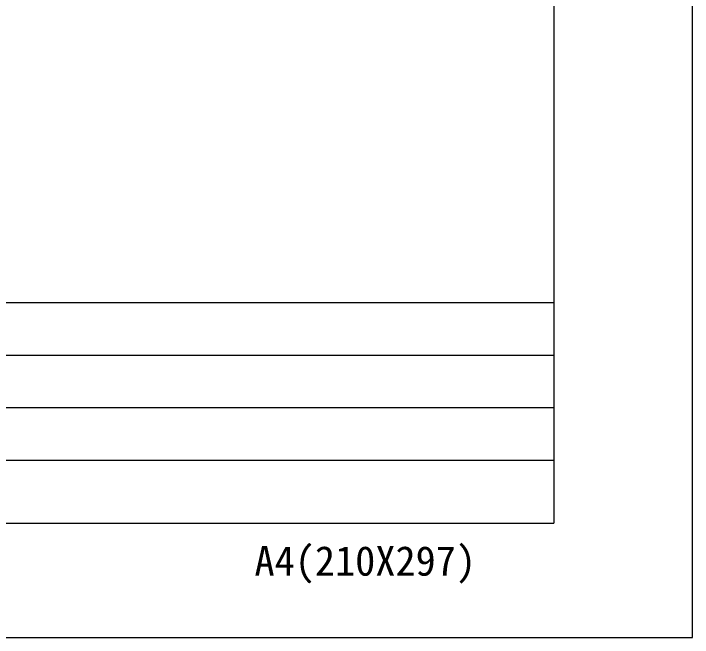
# Model space of a CAD drawing. Header units: inches. Extents: x -832 to -622, y 154 to 451.
# Drawn here: x -689.2 to -622, y 153.7 to 215.4 of the extents above; entities that cross this region are included whole.
import ezdxf

# ---------------------------------------------------------------- set-up
doc = ezdxf.new("R2010")
doc.units = ezdxf.units.IN
doc.header["$LTSCALE"] = 0.03937
doc.header["$MEASUREMENT"] = 0
doc.layers.add('______ 1', color=7, linetype='Continuous')

# ---------------------------------------------------------------- blocks, each defined once
blk = doc.blocks.new('BLOCK 168')
at = {"layer": '______ 1', "color": 18, "lineweight": 9}
blk.add_lwpolyline([(196.386, -10.437), (196.386, -285.76)], dxfattribs=at)
blk = doc.blocks.new('BLOCK 169')
at = {"layer": '______ 1', "color": 18, "insert": (166.772, -291.732), "char_height": 2.92801, "width": 30.4123, "attachment_point": 7, "line_spacing_factor": 0.963855}
blk.add_mtext('\\fTxt;A4(210X297)', dxfattribs=at)
blk = doc.blocks.new('BLOCK 13')
at = {"layer": '______ 1', "color": 18, "lineweight": 9}
blk.add_lwpolyline([(117.034, -269.138), (196.386, -269.138)], dxfattribs=at)
blk = doc.blocks.new('BLOCK 14')
at = {"layer": '______ 1', "color": 18, "lineweight": 9}
blk.add_lwpolyline([(117.034, -274.331), (196.386, -274.331)], dxfattribs=at)
blk = doc.blocks.new('BLOCK 15')
at = {"layer": '______ 1', "color": 18, "lineweight": 9}
blk.add_lwpolyline([(117.034, -279.527), (196.386, -279.527)], dxfattribs=at)
blk = doc.blocks.new('BLOCK 16')
at = {"layer": '______ 1', "color": 2, "lineweight": 9}
blk.add_lwpolyline([(0.077, -297.058), (210.077, -297.058), (210.077, -0.06), (0.077, -0.06), (0.077, -297.058)], dxfattribs=at)
blk = doc.blocks.new('BLOCK 21')
at = {"layer": '______ 1', "color": 18, "lineweight": 9}
blk.add_lwpolyline([(16.646, -285.76), (196.386, -285.76)], dxfattribs=at)
blk = doc.blocks.new('BLOCK 22')
at = {"layer": '______ 1', "color": 18, "lineweight": 9}
blk.add_lwpolyline([(16.646, -263.944), (196.386, -263.944)], dxfattribs=at)

msp = doc.modelspace()

# ---------------------------------------------------------------- block references
at = {"layer": '______ 1'}
for name in ['BLOCK 16', 'BLOCK 168', 'BLOCK 22', 'BLOCK 13', 'BLOCK 14', 'BLOCK 15', 'BLOCK 21', 'BLOCK 169']:
    msp.add_blockref(name, (-832.12536, 450.76034), dxfattribs=at)

doc.saveas('drawing.dxf')
